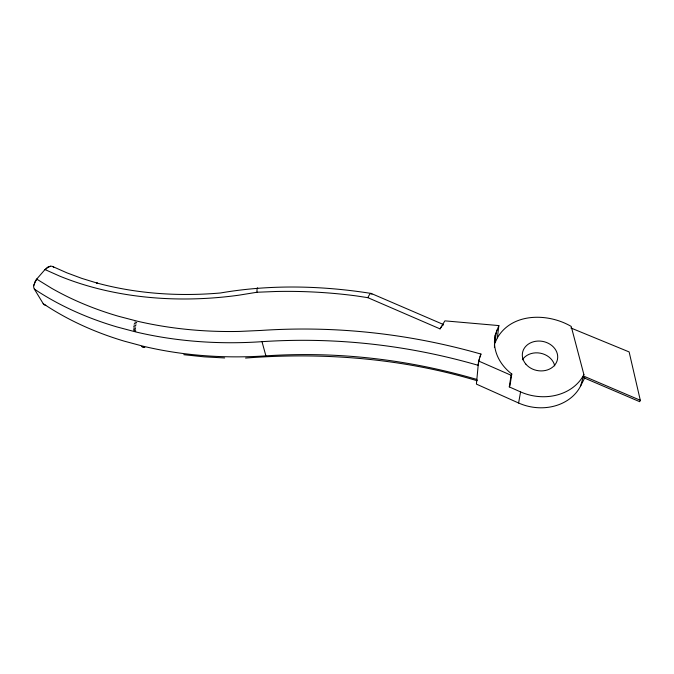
<?xml version="1.0" encoding="UTF-8"?>
<svg xmlns="http://www.w3.org/2000/svg" width="674" height="674" viewBox="0 0 674 674"><rect width="100%" height="100%" fill="white"/><g stroke="black" fill="none" stroke-linecap="round" stroke-linejoin="round"><path stroke-width="1.01" d="M494.387 342.207L495.221 335.121L498.861 325.584L444.882 320.858L440.021 328.878L367.852 297.664L356.158 295.886A739.454 623.079 -81.5 0 0 276.399 291.48L256.996 292.246L238.815 295.195A285.169 196.749 -11.7 0 1 59.674 276.104L44.998 269.558L35.714 280.232L33.7 285.692A7.7 4.701 -61 0 0 34.349 289.087L43.187 303.637A8.77 5.215 -60.8 0 0 45.756 305.255M494.413 347.523L495.221 335.121M494.371 345.299L496.704 330.15M495.238 342.35L497.361 337.851L498.861 325.584M497.361 337.851C512.139 312.466 548.232 312.921 571.215 326.435L583.886 374.559A47.466 39.564 10.8 0 1 520.572 391.906L509.283 386.901L511.094 375.266L511.785 374.003C502.737 367.145 495.879 356.967 494.649 345.518M511.785 374.003L509.965 385.654L509.283 386.901M36.623 279.053L51.578 288.253A322.02 224.198 -9.9 0 0 118.523 316.274L137.319 321.195A322.02 224.198 -9.9 0 0 239.506 331.423L261.091 330.437A1213.891 879.814 -88.3 0 1 480.941 354.061L478.591 361.011L476.408 384.113L518.601 403.01L520.572 391.906M33.7 285.692L35.2 281.698L37.062 279.314M518.601 403.01A46.514 39.05 11.3 0 0 580.626 385.966L583.886 374.559M570.844 327.96L629.128 351.929L640.3 400.28L639.727 401.696L583.061 377.457M580.626 385.966L584.821 377.667M45.251 269.676L47.803 267.342L50.39 266.23A9.84 5.973 -61.7 0 1 53.743 267.266M44.998 269.558L47.652 267.275L50.39 266.23M245.563 358.062C323.284 352.089 402.209 358.214 477.049 380.709M224.661 357.953L204.037 356.824L183.791 354.701M134.842 322.054L136.729 322.551M134.311 323.512L136.241 324.017M133.915 325.037L135.87 325.55M133.654 326.553L135.643 327.084M133.536 328.019L135.55 328.55M133.578 329.359L135.609 329.898M133.772 330.53L135.811 331.069M141.473 346.411L143.461 346.942M142.113 346.874L144.809 347.523M583.473 376.016L640.3 400.28M443.029 324.354L371.163 293.434C321.313 285.557 270.257 284.386 220.457 292.979C178.989 296.585 136.805 293.856 96.567 282.92L97.494 283.198L81.857 278.404L66.937 272.852L52.791 266.584M511.094 375.266L478.591 361.011L479.163 360.236A8.459 0.843 -74.7 0 1 479.568 358.635M34.349 289.087A327.05 228.806 -10 0 0 117.023 326.957L136.148 332.029A327.05 228.806 -10 0 0 261.992 341.667L265.901 355.855A1111.14 817.857 -88.4 0 1 476.847 379.437A9.571 0.935 -74.6 0 0 476.88 380.625M522.367 359.806A17.44 14.634 11.2 0 1 540.312 353.176A17.44 14.634 11.2 0 1 554.727 365.864M261.992 341.667A1170.334 853.377 -88.3 0 1 478.186 365.308A8.459 0.843 -74.7 0 1 478.81 361.753M480.014 357.018A8.459 0.843 -74.7 0 1 480.95 354.01M265.901 355.855A320.386 227.214 -10 0 1 142.947 346.166L124.235 341.145A320.386 227.214 -10 0 1 43.187 303.637M256.996 292.246A10.211 1.104 84.1 0 1 257.729 288.101M367.852 297.664A10.514 2.485 -74 0 1 370.633 293.561A10.304 2.435 -74 0 1 371.888 294.327M440.021 328.878A10.649 2.46 -66.2 0 1 441.874 326.241M442.7 325.382A10.649 2.46 -66.2 0 1 443.408 324.885M525.821 364.095A17.794 14.828 10.7 0 0 556.269 362.781A17.794 14.828 10.7 0 0 537.928 341.061A17.794 14.828 10.7 0 0 525.821 364.095"/></g></svg>
